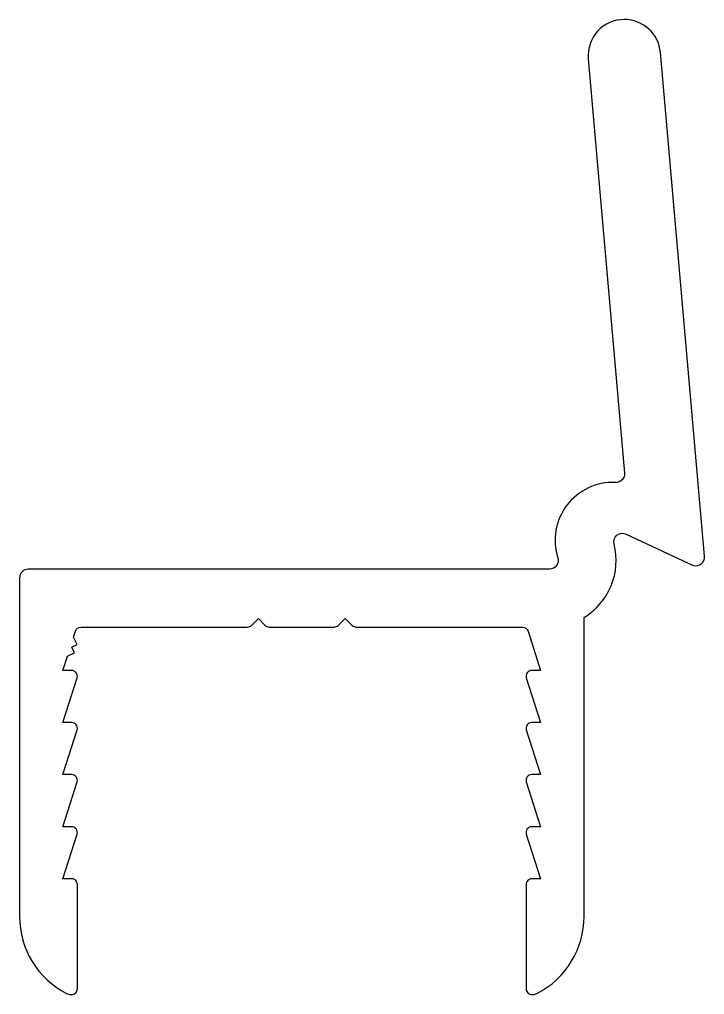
# Model space of a CAD drawing. Extents: x 1422.8 to 1446.5, y -27.3 to 6.4.
import ezdxf

# ---------------------------------------------------------------- set-up
doc = ezdxf.new("R2010")
doc.units = 0
doc.header["$LTSCALE"] = 15
doc.layers.get('0').update_dxf_attribs({"linetype": 'CONTINUOUS'})

msp = doc.modelspace()

# ---------------------------------------------------------------- linework, layer by layer
at = {"ltscale": 0.05}
msp.add_lwpolyline([(1424.707, -14.916), (1424.773, -14.707, -0.326504), (1424.964, -14.567), (1430.707, -14.567, 0.198912), (1430.848, -14.509), (1431.09, -14.267), (1431.331, -14.509, 0.198912), (1431.473, -14.567), (1433.707, -14.567, 0.198912), (1433.848, -14.509), (1434.09, -14.267), (1434.331, -14.509, 0.198912), (1434.473, -14.567), (1440.216, -14.567, -0.326504), (1440.406, -14.707), (1440.84, -16.067), (1440.54, -16.067, 0.495992), (1440.347, -16.321), (1440.84, -17.867), (1440.54, -17.867, 0.495992), (1440.347, -18.121), (1440.84, -19.667), (1440.54, -19.667, 0.495992), (1440.347, -19.921), (1440.84, -21.467), (1440.54, -21.467, 0.495992), (1440.347, -21.721), (1440.84, -23.267), (1440.54, -23.267, 0.414214), (1440.34, -23.467), (1440.34, -27.067, 0.414214), (1440.54, -27.267), (1440.577, -27.267, 0.119535), (1440.714, -27.234, 0.280776), (1442.34, -24.567), (1442.34, -14.235, 0.330319), (1443.378, -11.699, -0.63279), (1443.795, -11.353), (1446.112, -12.434, 0.533693), (1446.501, -12.121), (1444.977, 5.291, 0.388879), (1443.732, 6.433, 0.440011), (1442.487, 5.074), (1443.739, -9.244, -0.453155), (1443.427, -9.569, 0.521846), (1441.435, -12.176, -0.507982), (1441.149, -12.567), (1423.14, -12.567, 0.414214), (1422.84, -12.867), (1422.84, -24.567, 0.280776), (1424.465, -27.234, 0.119535), (1424.603, -27.267), (1424.64, -27.267, 0.414214), (1424.84, -27.067), (1424.84, -23.467, 0.414214), (1424.64, -23.267), (1424.34, -23.267), (1424.832, -21.721, 0.495992), (1424.64, -21.467), (1424.34, -21.467), (1424.832, -19.921, 0.495992), (1424.64, -19.667), (1424.34, -19.667), (1424.832, -18.121, 0.495992), (1424.64, -17.867), (1424.34, -17.867), (1424.832, -16.321, 0.495992), (1424.64, -16.067), (1424.34, -16.067), (1424.495, -15.579), (1424.742, -15.454), (1424.646, -15.264), (1424.835, -15.168)], format="xyb", close=True, dxfattribs=at)

doc.saveas('drawing.dxf')
